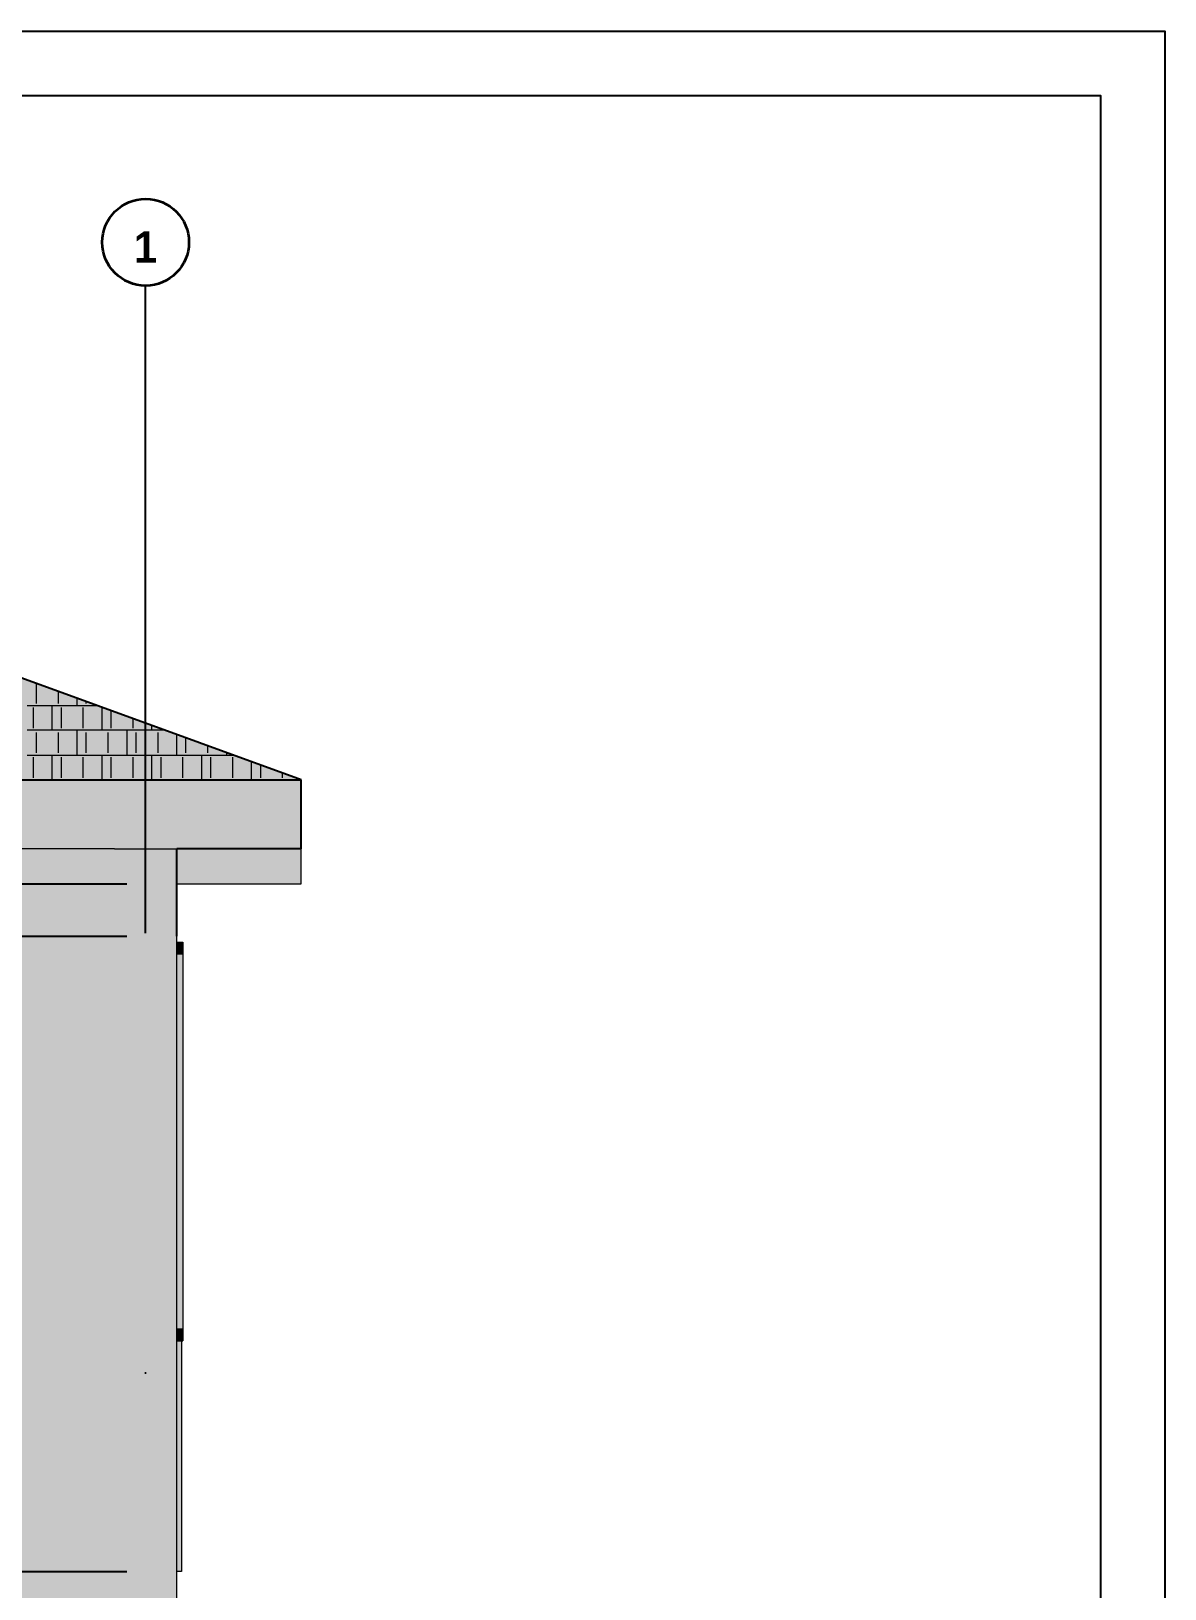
# Model space of a CAD drawing. Extents: x -1929 to 256751, y -18317 to 36108.
# Drawn here: x 11126 to 11581, y 845 to 1470 of the extents above; entities that cross this region are included whole.
import ezdxf

# ---------------------------------------------------------------- set-up
doc = ezdxf.new("R2010")
doc.units = 0
doc.header["$LTSCALE"] = 5
doc.header["$MEASUREMENT"] = 0
doc.linetypes.add('- Осеви линии', pattern=[670.277762, 317.5, -176.388889, 0, -176.388874])
doc.linetypes.add('- Скирити линии', pattern=[245, 200, -45])
for name, color, linetype in [('4 _ - Фрагмент - Разрез.2D Elements', 7, 'Continuous'), ('7 _ - Основни елементи.2D Elements', 7, 'Continuous'), ('KEREMIDI', 7, 'Continuous'), ('Structural - Bearing', 7, 'Continuous')]:
    doc.layers.add(name, color=color, linetype=linetype)
doc.styles.add('GENERATED_STYLE_2', font='GOTHICB.TTF')

# ---------------------------------------------------------------- blocks, each defined once
blk = doc.blocks.new('*X17')
at = {"layer": 'KEREMIDI', "color": 250, "linetype": 'Continuous', "lineweight": 13, "ltscale": 0.01, "true_color": 0x2a2a2a}
for p, q in [((32429, 23872), (32429, 24031)), ((32605, 23872), (32605, 23967)), ((32755, 23855), (32755, 23913)), ((32829, 23872), (32829, 23886)), ((32355, 23855), (32914, 23855)), ((32405, 23673), (32405, 23838)), ((32555, 23656), (32555, 23855)), ((32629, 23673), (32629, 23838)), ((32805, 23673), (32805, 23838)), ((32955, 23656), (32955, 23840)), ((33029, 23673), (33029, 23813)), ((33155, 23656), (32355, 23656)), ((32429, 23474), (32429, 23639)), ((32605, 23474), (32605, 23639)), ((32755, 23457), (32755, 23656)), ((32829, 23474), (32829, 23639)), ((33005, 23474), (33005, 23639)), ((33461, 23656), (33155, 23656)), ((33155, 23656), (33155, 23457)), ((33205, 23673), (33205, 23749)), ((33229, 23474), (33229, 23639)), ((33355, 23656), (33355, 23694)), ((33405, 23474), (33405, 23639)), ((33555, 23457), (33555, 23622)), ((33629, 23474), (33629, 23595)), ((33805, 23474), (33805, 23531)), ((32355, 23457), (33155, 23457)), ((32405, 23275), (32405, 23440)), ((32555, 23258), (32555, 23457)), ((32629, 23275), (32629, 23440)), ((32805, 23275), (32805, 23440)), ((32955, 23258), (32955, 23457)), ((33029, 23275), (33029, 23440)), ((33155, 23457), (33955, 23457)), ((33205, 23275), (33205, 23440)), ((33355, 23258), (33355, 23457)), ((33429, 23275), (33429, 23440)), ((33605, 23275), (33605, 23440)), ((33755, 23258), (33755, 23457)), ((33829, 23275), (33829, 23440)), ((33955, 23476), (33955, 23457)), ((33955, 23457), (34008, 23457)), ((34005, 23275), (34005, 23440)), ((34155, 23258), (34155, 23403)), ((34229, 23275), (34229, 23376)), ((34405, 23275), (34405, 23312))]:
    blk.add_line(p, q, dxfattribs=at)

msp = doc.modelspace()

# ---------------------------------------------------------------- hatches: boundary and pattern name
at = {"layer": 'KEREMIDI', "linetype": 'Continuous', "lineweight": 0, "true_color": 0xdedede}
for points in [[(10149.25, 1295.12), (9804.25, 1169.55), (11234.25, 1169.55), (10589.25, 1404.31), (10529.25, 1404.31), (10229.25, 1295.12)], [(9804.25, 1159.97), (11234.25, 1159.97), (11234.25, 1169.55), (9804.25, 1169.55)], [(9804.25, 1156.78), (11234.25, 1156.78), (11234.25, 1159.97), (9804.25, 1159.97)], [(9804.25, 1141.88), (11234.25, 1141.88), (11234.25, 1156.78), (9804.25, 1156.78)]]:
    msp.add_hatch(color=254, dxfattribs=at).paths.add_polyline_path(points)
at = {"layer": 'Structural - Bearing', "linetype": 'Continuous', "lineweight": 0, "true_color": 0xdedede}
for points in [[(10629.48, 851.88), (10799.48, 851.88), (10799.48, 1127.88), (10824.48, 1127.88), (10824.48, 851.88), (11159.25, 851.88), (11159.25, 1141.88), (10629.48, 1141.88)], [(11159.25, 1141.88), (11159.25, 851.88), (11184.25, 851.88), (11184.25, 1141.88)], [(11184.25, 1141.88), (11184.25, 1127.88), (11234.25, 1127.88), (11234.25, 1141.88)], [(11184.25, 1104.38), (11184.25, 1099.38), (11186.75, 1099.38), (11186.75, 1104.38)], [(11184.25, 1099.38), (11184.25, 949.38), (11186.75, 949.38), (11186.75, 1099.38)], [(11184.25, 949.38), (11184.25, 944.38), (11186.75, 944.38), (11186.75, 949.38)], [(11184.25, 851.88), (11186.15, 851.88), (11186.15, 944.38), (11184.25, 944.38)], [(10824.48, 764.46), (11159.25, 827.19), (11159.25, 851.88), (10009.25, 851.88), (10009.25, 611.71), (10284.25, 663.24), (10284.25, 837.88), (10309.25, 837.88), (10309.25, 667.92), (10799.48, 759.78), (10799.48, 837.88), (10824.48, 837.88)], [(11159.25, 827.19), (11184.25, 831.88), (11184.25, 851.88), (11159.25, 851.88)]]:
    msp.add_hatch(color=254, dxfattribs=at).paths.add_polyline_path(points)

# ---------------------------------------------------------------- linework, layer by layer
at = {"layer": '7 _ - Основни елементи.2D Elements', "linetype": 'Continuous', "lineweight": 25, "ltscale": 0.2, "flags": 128}
for points in [[(9531.9, 1470.07), (11580.84, 1470.07), (11580.84, 28.62), (9531.9, 28.62)], [(9657.67, 1444.31), (11555.07, 1444.31), (11555.07, 54.39), (9657.67, 54.39)]]:
    msp.add_lwpolyline(points, close=True, dxfattribs=at)
at = {"layer": '7 _ - Основни елементи.2D Elements', "linetype": '- Осеви линии', "lineweight": 25, "ltscale": 0.2, "flags": 128}
msp.add_lwpolyline([(11171.75, 437.64), (11171.75, 1367.92)], dxfattribs=at)
at = {"layer": '7 _ - Основни елементи.2D Elements', "linetype": '- Скирити линии', "lineweight": 25, "ltscale": 0.2, "flags": 128}
for points in [[(11184.25, 1106.88), (11184.25, 1141.88)], [(9984.25, 1127.88), (11184.25, 1127.88)], [(9984.25, 1106.88), (11184.25, 1106.88)], [(9984.25, 851.88), (11184.25, 851.88)]]:
    msp.add_lwpolyline(points, dxfattribs=at)
at = {"layer": '7 _ - Основни елементи.2D Elements', "linetype": 'Continuous', "lineweight": 35, "ltscale": 0.01}
msp.add_circle((11171.75, 1385.33), 17.41, dxfattribs=at)
at = {"layer": 'KEREMIDI', "color": 250, "linetype": 'Continuous', "lineweight": 25, "ltscale": 0.01, "true_color": 0x2a2a2a}
for p, q in [((11234.25, 1169.55), (10589.25, 1404.31)), ((9804.25, 1169.55), (11234.25, 1169.55)), ((11234.25, 1159.97), (11234.25, 1169.55)), ((11234.25, 1156.78), (11234.25, 1159.97)), ((11234.25, 1141.88), (11234.25, 1156.78)), ((11234.25, 1141.88), (11184.25, 1141.88))]:
    msp.add_line(p, q, dxfattribs=at)
at = {"layer": 'Structural - Bearing', "color": 250, "linetype": 'Continuous', "lineweight": 20, "ltscale": 0.01, "true_color": 0x2a2a2a}
for p, q in [((11159.25, 1141.88), (10629.48, 1141.88)), ((11159.25, 1141.88), (11184.25, 1141.88)), ((11184.25, 851.88), (11184.25, 1127.88)), ((11184.25, 1104.38), (11186.75, 1104.38)), ((11186.75, 1104.38), (11186.75, 1099.38)), ((11186.75, 1099.38), (11186.75, 949.38)), ((11184.25, 944.38), (11186.75, 944.38)), ((11186.75, 949.38), (11186.75, 944.38))]:
    msp.add_line(p, q, dxfattribs=at)
at = {"layer": 'Structural - Bearing', "color": 250, "linetype": 'Continuous', "lineweight": 20, "ltscale": 0.01, "true_color": 0x222222}
for p, q in [((11234.25, 1127.88), (11234.25, 1141.88)), ((11184.25, 1127.88), (11234.25, 1127.88))]:
    msp.add_line(p, q, dxfattribs=at)
at = {"layer": 'Structural - Bearing', "color": 250, "linetype": 'Continuous', "lineweight": 15, "ltscale": 0.01, "true_color": 0x2a2a2a}
for p, q in [((11186.15, 944.38), (11186.15, 851.88)), ((11186.15, 851.88), (11184.25, 851.88))]:
    msp.add_line(p, q, dxfattribs=at)
at = {"layer": 'Structural - Bearing', "linetype": 'Continuous', "lineweight": 20, "ltscale": 0.01}
msp.add_line((11184.25, 536.88), (11184.25, 851.88), dxfattribs=at)

# ---------------------------------------------------------------- block references
at = {"color": 250, "linetype": 'Continuous', "lineweight": 20, "ltscale": 0.01, "true_color": 0x2a2a2a, "xscale": 0.04999999895859551, "yscale": 0.04999999895859551, "zscale": 0.04999999895859551}
msp.add_blockref('*X17', (9506.5, 6.66), dxfattribs=at)

# ---------------------------------------------------------------- texts
at = {"layer": '4 _ - Фрагмент - Разрез.2D Elements', "linetype": 'Continuous', "lineweight": 35, "insert": (11171.69, 1383.44), "char_height": 12.5, "attachment_point": 5, "style": 'GENERATED_STYLE_2'}
msp.add_mtext('\\A1;{\\pqc;\\fCentury Gothic|b1|i0|c204|p34;1}', dxfattribs=at)

doc.saveas('drawing.dxf')
